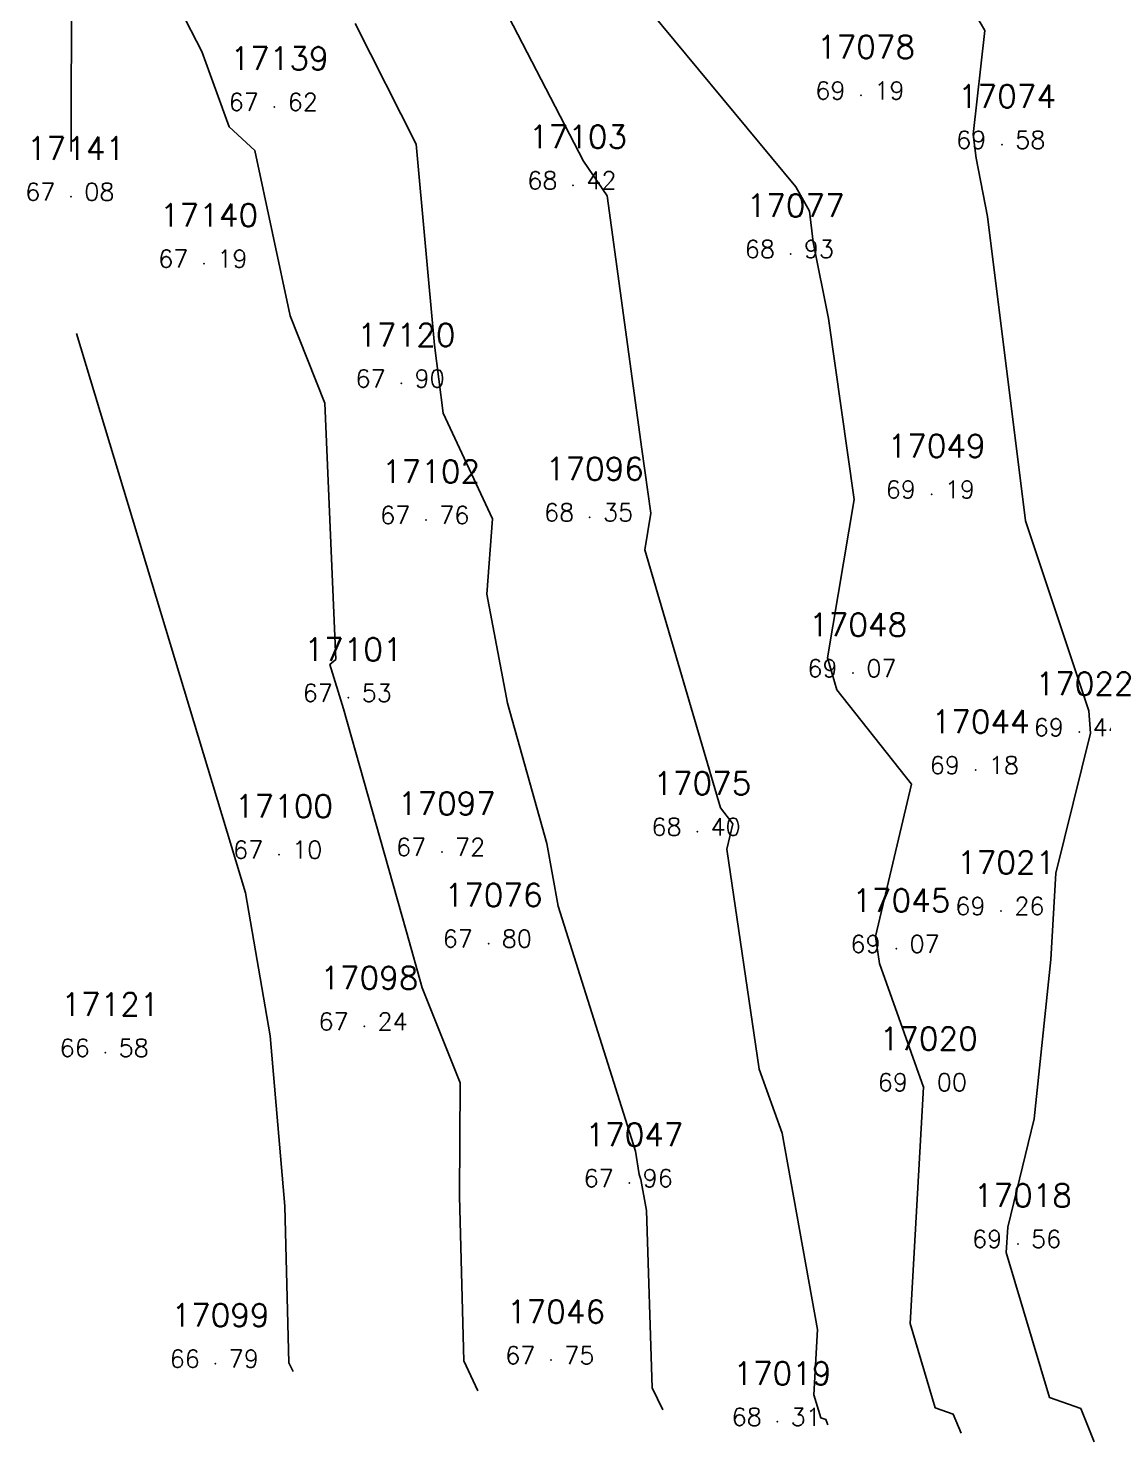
# Model space of a CAD drawing. Header units: millimetres. Extents: x 1412565 to 1412813, y 4931476 to 4931699.
# Drawn here: x 1412564.58 to 1412576.8, y 4931476.62 to 4931492.67 of the extents above; entities that cross this region are included whole.
import ezdxf
from ezdxf.enums import TextEntityAlignment as Align

# ---------------------------------------------------------------- set-up
doc = ezdxf.new("R2010")
doc.units = ezdxf.units.MM
for name, color, linetype in [('CIVIL', 50, 'Continuous'), ('CIVIL-DRAW', 80, 'Continuous'), ('CIVIL-NONAME', 130, 'Continuous'), ('CIVIL-TEXT', 240, 'Continuous'), ('CIVIL-Z', 50, 'Continuous'), ('Tcontours1', 7, 'Continuous'), ('Tcontours2', 7, 'Continuous')]:
    doc.layers.add(name, color=color, linetype=linetype)
doc.styles.add('CIVILCADMAIN', font='TXT.SHX')
doc.styles.get("Standard").update_dxf_attribs({"font": 'arial.ttf'})

# ---------------------------------------------------------------- blocks, each defined once
blk = doc.blocks.new('CIVIL-ZZ')
at = {"layer": 'CIVIL-DRAW'}
blk.add_point((0, 0), dxfattribs=at)
at = {"layer": 'CIVIL-NONAME'}
blk.add_attdef('NAME', text='', height=1.8, dxfattribs=at).set_placement((0, 2.1), align=Align.CENTER)
at = {"layer": 'CIVIL-TEXT', "flags": 8}
blk.add_attdef('TEXT', text='', height=2, dxfattribs=at).set_placement((0.2, -3.3), align=Align.CENTER)
at = {"layer": 'CIVIL-Z'}
blk.add_attdef('Z1', text='', height=1.6, dxfattribs=at).set_placement((-0.75, -0.225), align=Align.RIGHT)
blk.add_attdef('Z2', (0.75, -0.225), '', height=1.6, dxfattribs=at)

msp = doc.modelspace()

# ---------------------------------------------------------------- linework, layer by layer
at = {"layer": 'Tcontours1'}
for points, elevation in [([(1412565.07, 4931491.274), (1412565.071, 4931491.356), (1412565.173, 4931540.796)], 67), ([(1412575.175, 4931476.719), (1412575.087, 4931476.937), (1412574.882, 4931477.01), (1412574.597, 4931477.965), (1412574.75, 4931480.65), (1412574.249, 4931482.052), (1412574.204, 4931482.359), (1412574.611, 4931484.088), (1412573.765, 4931485.162), (1412573.659, 4931485.522), (1412573.962, 4931487.321), (1412573.671, 4931489.375), (1412573.498, 4931490.244), (1412573.455, 4931490.595), (1412573.301, 4931490.871), (1412571.64, 4931492.87)], 69), ([(1412571.789, 4931476.985), (1412571.667, 4931477.237), (1412571.602, 4931479.25), (1412571.538, 4931479.602), (1412571.519, 4931479.656), (1412571.48, 4931479.923), (1412570.6, 4931482.703), (1412570.474, 4931483.415), (1412570.027, 4931485.009), (1412569.79, 4931486.245), (1412569.857, 4931487.102), (1412569.296, 4931488.302), (1412569.195, 4931489.073), (1412568.99, 4931491.357), (1412568.296, 4931492.727)], 68), ([(1412565.132, 4931489.205), (1412567.051, 4931482.857), (1412567.331, 4931481.231), (1412567.499, 4931479.297), (1412567.543, 4931477.519), (1412567.591, 4931477.419)], 67)]:
    msp.add_lwpolyline(points, dxfattribs=dict(at, elevation=elevation))
at = {"layer": 'Tcontours2'}
for points, elevation in [([(1412569.69, 4931477.202), (1412569.528, 4931477.54), (1412569.481, 4931479.408), (1412569.487, 4931480.697), (1412569.055, 4931481.776), (1412568.877, 4931482.413), (1412568.624, 4931483.309), (1412568.165, 4931484.946), (1412568.01, 4931485.449), (1412568.075, 4931485.505), (1412567.951, 4931488.417), (1412567.558, 4931489.406), (1412567.157, 4931491.283), (1412566.867, 4931491.553), (1412566.555, 4931492.407), (1412565.816, 4931493.841), (1412565.582, 4931494.152), (1412565.408, 4931494.811), (1412565.303, 4931494.688), (1412565.225, 4931493.965), (1412565.083, 4931495.262), (1412565.173, 4931538.467)], 67.5), ([(1412573.664, 4931476.814), (1412573.64, 4931476.874), (1412573.583, 4931476.894), (1412573.505, 4931477.157), (1412573.547, 4931477.896), (1412573.144, 4931480.126), (1412572.884, 4931480.854), (1412572.517, 4931483.351), (1412572.585, 4931483.64), (1412572.444, 4931483.819), (1412571.583, 4931486.751), (1412571.653, 4931487.166), (1412571.55, 4931487.893), (1412571.157, 4931490.768), (1412570.89, 4931491.163), (1412569.717, 4931493.432)], 68.5), ([(1412576.686, 4931476.623), (1412576.534, 4931477), (1412576.18, 4931477.125), (1412575.689, 4931478.773), (1412575.705, 4931479.061), (1412576.005, 4931480.289), (1412576.193, 4931482.099), (1412576.252, 4931483.079), (1412576.646, 4931484.667), (1412576.627, 4931484.922), (1412575.908, 4931487.078), (1412575.476, 4931490.536), (1412575.345, 4931491.197), (1412575.312, 4931491.465), (1412575.444, 4931492.647), (1412575.244, 4931492.99)], 69.5)]:
    msp.add_lwpolyline(points, dxfattribs=dict(at, elevation=elevation))

# ---------------------------------------------------------------- block references
at = {"layer": 'CIVIL'}
ref = msp.add_blockref('CIVIL-ZZ', (1412574.04, 4931491.91, 69.19), dxfattribs=dict(at, xscale=0.2, yscale=0.2))
ref.add_attrib('Z2', '19', (1412574.19, 4931491.865), dxfattribs={"layer": 'CIVIL-Z', "height": 0.2, "style": 'CIVILCADMAIN'})
ref.add_attrib('Z1', '69', (1412573.52, 4931491.865), dxfattribs={"layer": 'CIVIL-Z', "height": 0.2, "style": 'CIVILCADMAIN'})
ref.add_attrib('NAME', '17078', (1412573.54, 4931492.33), dxfattribs={"layer": 'CIVIL-NONAME', "height": 0.26, "style": 'CIVILCADMAIN'})
ref = msp.add_blockref('CIVIL-ZZ', (1412567.38, 4931491.78, 67.62), dxfattribs=dict(at, xscale=0.2, yscale=0.2))
ref.add_attrib('Z2', '62', (1412567.53, 4931491.735), dxfattribs={"layer": 'CIVIL-Z', "height": 0.2, "style": 'CIVILCADMAIN'})
ref.add_attrib('Z1', '67', (1412566.86, 4931491.735), dxfattribs={"layer": 'CIVIL-Z', "height": 0.2, "style": 'CIVILCADMAIN'})
ref.add_attrib('NAME', '17139', (1412566.88, 4931492.2), dxfattribs={"layer": 'CIVIL-NONAME', "height": 0.26, "style": 'CIVILCADMAIN'})
ref = msp.add_blockref('CIVIL-ZZ', (1412575.64, 4931491.35, 69.58), dxfattribs=dict(at, xscale=0.2, yscale=0.2))
ref.add_attrib('Z2', '58', (1412575.79, 4931491.305), dxfattribs={"layer": 'CIVIL-Z', "height": 0.2, "style": 'CIVILCADMAIN'})
ref.add_attrib('Z1', '69', (1412575.12, 4931491.305), dxfattribs={"layer": 'CIVIL-Z', "height": 0.2, "style": 'CIVILCADMAIN'})
ref.add_attrib('NAME', '17074', (1412575.14, 4931491.77), dxfattribs={"layer": 'CIVIL-NONAME', "height": 0.26, "style": 'CIVILCADMAIN'})
ref = msp.add_blockref('CIVIL-ZZ', (1412565.07, 4931490.76, 67.08), dxfattribs=dict(at, xscale=0.2, yscale=0.2))
ref.add_attrib('Z2', '08', (1412565.22, 4931490.715), dxfattribs={"layer": 'CIVIL-Z', "height": 0.2, "style": 'CIVILCADMAIN'})
ref.add_attrib('Z1', '67', (1412564.55, 4931490.715), dxfattribs={"layer": 'CIVIL-Z', "height": 0.2, "style": 'CIVILCADMAIN'})
ref.add_attrib('NAME', '17141', (1412564.57, 4931491.18), dxfattribs={"layer": 'CIVIL-NONAME', "height": 0.26, "style": 'CIVILCADMAIN'})
ref = msp.add_blockref('CIVIL-ZZ', (1412570.77, 4931490.89, 68.42), dxfattribs=dict(at, xscale=0.2, yscale=0.2))
ref.add_attrib('Z2', '42', (1412570.92, 4931490.845), dxfattribs={"layer": 'CIVIL-Z', "height": 0.2, "style": 'CIVILCADMAIN'})
ref.add_attrib('Z1', '68', (1412570.25, 4931490.845), dxfattribs={"layer": 'CIVIL-Z', "height": 0.2, "style": 'CIVILCADMAIN'})
ref.add_attrib('NAME', '17103', (1412570.27, 4931491.31), dxfattribs={"layer": 'CIVIL-NONAME', "height": 0.26, "style": 'CIVILCADMAIN'})
ref = msp.add_blockref('CIVIL-ZZ', (1412573.24, 4931490.11, 68.93), dxfattribs=dict(at, xscale=0.2, yscale=0.2))
ref.add_attrib('Z2', '93', (1412573.39, 4931490.065), dxfattribs={"layer": 'CIVIL-Z', "height": 0.2, "style": 'CIVILCADMAIN'})
ref.add_attrib('Z1', '68', (1412572.72, 4931490.065), dxfattribs={"layer": 'CIVIL-Z', "height": 0.2, "style": 'CIVILCADMAIN'})
ref.add_attrib('NAME', '17077', (1412572.74, 4931490.53), dxfattribs={"layer": 'CIVIL-NONAME', "height": 0.26, "style": 'CIVILCADMAIN'})
ref = msp.add_blockref('CIVIL-ZZ', (1412566.58, 4931490, 67.19), dxfattribs=dict(at, xscale=0.2, yscale=0.2))
ref.add_attrib('Z2', '19', (1412566.73, 4931489.955), dxfattribs={"layer": 'CIVIL-Z', "height": 0.2, "style": 'CIVILCADMAIN'})
ref.add_attrib('Z1', '67', (1412566.06, 4931489.955), dxfattribs={"layer": 'CIVIL-Z', "height": 0.2, "style": 'CIVILCADMAIN'})
ref.add_attrib('NAME', '17140', (1412566.08, 4931490.42), dxfattribs={"layer": 'CIVIL-NONAME', "height": 0.26, "style": 'CIVILCADMAIN'})
ref = msp.add_blockref('CIVIL-ZZ', (1412568.82, 4931488.64, 67.9), dxfattribs=dict(at, xscale=0.2, yscale=0.2))
ref.add_attrib('Z2', '90', (1412568.97, 4931488.595), dxfattribs={"layer": 'CIVIL-Z', "height": 0.2, "style": 'CIVILCADMAIN'})
ref.add_attrib('Z1', '67', (1412568.3, 4931488.595), dxfattribs={"layer": 'CIVIL-Z', "height": 0.2, "style": 'CIVILCADMAIN'})
ref.add_attrib('NAME', '17120', (1412568.32, 4931489.06), dxfattribs={"layer": 'CIVIL-NONAME', "height": 0.26, "style": 'CIVILCADMAIN'})
ref = msp.add_blockref('CIVIL-ZZ', (1412574.84, 4931487.38, 69.19), dxfattribs=dict(at, xscale=0.2, yscale=0.2))
ref.add_attrib('Z2', '19', (1412574.99, 4931487.335), dxfattribs={"layer": 'CIVIL-Z', "height": 0.2, "style": 'CIVILCADMAIN'})
ref.add_attrib('Z1', '69', (1412574.32, 4931487.335), dxfattribs={"layer": 'CIVIL-Z', "height": 0.2, "style": 'CIVILCADMAIN'})
ref.add_attrib('NAME', '17049', (1412574.34, 4931487.8), dxfattribs={"layer": 'CIVIL-NONAME', "height": 0.26, "style": 'CIVILCADMAIN'})
ref = msp.add_blockref('CIVIL-ZZ', (1412569.1, 4931487.09, 67.76), dxfattribs=dict(at, xscale=0.2, yscale=0.2))
ref.add_attrib('Z2', '76', (1412569.25, 4931487.045), dxfattribs={"layer": 'CIVIL-Z', "height": 0.2, "style": 'CIVILCADMAIN'})
ref.add_attrib('Z1', '67', (1412568.58, 4931487.045), dxfattribs={"layer": 'CIVIL-Z', "height": 0.2, "style": 'CIVILCADMAIN'})
ref.add_attrib('NAME', '17102', (1412568.6, 4931487.51), dxfattribs={"layer": 'CIVIL-NONAME', "height": 0.26, "style": 'CIVILCADMAIN'})
ref = msp.add_blockref('CIVIL-ZZ', (1412570.96, 4931487.12, 68.35), dxfattribs=dict(at, xscale=0.2, yscale=0.2))
ref.add_attrib('Z2', '35', (1412571.11, 4931487.075), dxfattribs={"layer": 'CIVIL-Z', "height": 0.2, "style": 'CIVILCADMAIN'})
ref.add_attrib('Z1', '68', (1412570.44, 4931487.075), dxfattribs={"layer": 'CIVIL-Z', "height": 0.2, "style": 'CIVILCADMAIN'})
ref.add_attrib('NAME', '17096', (1412570.46, 4931487.54), dxfattribs={"layer": 'CIVIL-NONAME', "height": 0.26, "style": 'CIVILCADMAIN'})
ref = msp.add_blockref('CIVIL-ZZ', (1412573.95, 4931485.35, 69.07), dxfattribs=dict(at, xscale=0.2, yscale=0.2))
ref.add_attrib('Z2', '07', (1412574.1, 4931485.305), dxfattribs={"layer": 'CIVIL-Z', "height": 0.2, "style": 'CIVILCADMAIN'})
ref.add_attrib('Z1', '69', (1412573.43, 4931485.305), dxfattribs={"layer": 'CIVIL-Z', "height": 0.2, "style": 'CIVILCADMAIN'})
ref.add_attrib('NAME', '17048', (1412573.45, 4931485.77), dxfattribs={"layer": 'CIVIL-NONAME', "height": 0.26, "style": 'CIVILCADMAIN'})
ref = msp.add_blockref('CIVIL-ZZ', (1412568.22, 4931485.07, 67.53), dxfattribs=dict(at, xscale=0.2, yscale=0.2))
ref.add_attrib('Z2', '53', (1412568.37, 4931485.025), dxfattribs={"layer": 'CIVIL-Z', "height": 0.2, "style": 'CIVILCADMAIN'})
ref.add_attrib('Z1', '67', (1412567.7, 4931485.025), dxfattribs={"layer": 'CIVIL-Z', "height": 0.2, "style": 'CIVILCADMAIN'})
ref.add_attrib('NAME', '17101', (1412567.72, 4931485.49), dxfattribs={"layer": 'CIVIL-NONAME', "height": 0.26, "style": 'CIVILCADMAIN'})
ref = msp.add_blockref('CIVIL-ZZ', (1412576.52, 4931484.68, 69.44), dxfattribs=dict(at, xscale=0.2, yscale=0.2))
ref.add_attrib('Z2', '44', (1412576.67, 4931484.635), dxfattribs={"layer": 'CIVIL-Z', "height": 0.2, "style": 'CIVILCADMAIN'})
ref.add_attrib('Z1', '69', (1412576, 4931484.635), dxfattribs={"layer": 'CIVIL-Z', "height": 0.2, "style": 'CIVILCADMAIN'})
ref.add_attrib('NAME', '17022', (1412576.02, 4931485.1), dxfattribs={"layer": 'CIVIL-NONAME', "height": 0.26, "style": 'CIVILCADMAIN'})
ref = msp.add_blockref('CIVIL-ZZ', (1412575.34, 4931484.25, 69.18), dxfattribs=dict(at, xscale=0.2, yscale=0.2))
ref.add_attrib('Z2', '18', (1412575.49, 4931484.205), dxfattribs={"layer": 'CIVIL-Z', "height": 0.2, "style": 'CIVILCADMAIN'})
ref.add_attrib('Z1', '69', (1412574.82, 4931484.205), dxfattribs={"layer": 'CIVIL-Z', "height": 0.2, "style": 'CIVILCADMAIN'})
ref.add_attrib('NAME', '17044', (1412574.84, 4931484.67), dxfattribs={"layer": 'CIVIL-NONAME', "height": 0.26, "style": 'CIVILCADMAIN'})
ref = msp.add_blockref('CIVIL-ZZ', (1412572.18, 4931483.55, 68.4), dxfattribs=dict(at, xscale=0.2, yscale=0.2))
ref.add_attrib('Z2', '40', (1412572.33, 4931483.505), dxfattribs={"layer": 'CIVIL-Z', "height": 0.2, "style": 'CIVILCADMAIN'})
ref.add_attrib('Z1', '68', (1412571.66, 4931483.505), dxfattribs={"layer": 'CIVIL-Z', "height": 0.2, "style": 'CIVILCADMAIN'})
ref.add_attrib('NAME', '17075', (1412571.68, 4931483.97), dxfattribs={"layer": 'CIVIL-NONAME', "height": 0.26, "style": 'CIVILCADMAIN'})
ref = msp.add_blockref('CIVIL-ZZ', (1412567.43, 4931483.29, 67.1), dxfattribs=dict(at, xscale=0.2, yscale=0.2))
ref.add_attrib('Z2', '10', (1412567.58, 4931483.245), dxfattribs={"layer": 'CIVIL-Z', "height": 0.2, "style": 'CIVILCADMAIN'})
ref.add_attrib('Z1', '67', (1412566.91, 4931483.245), dxfattribs={"layer": 'CIVIL-Z', "height": 0.2, "style": 'CIVILCADMAIN'})
ref.add_attrib('NAME', '17100', (1412566.93, 4931483.71), dxfattribs={"layer": 'CIVIL-NONAME', "height": 0.26, "style": 'CIVILCADMAIN'})
ref = msp.add_blockref('CIVIL-ZZ', (1412569.28, 4931483.32, 67.72), dxfattribs=dict(at, xscale=0.2, yscale=0.2))
ref.add_attrib('Z2', '72', (1412569.43, 4931483.275), dxfattribs={"layer": 'CIVIL-Z', "height": 0.2, "style": 'CIVILCADMAIN'})
ref.add_attrib('Z1', '67', (1412568.76, 4931483.275), dxfattribs={"layer": 'CIVIL-Z', "height": 0.2, "style": 'CIVILCADMAIN'})
ref.add_attrib('NAME', '17097', (1412568.78, 4931483.74), dxfattribs={"layer": 'CIVIL-NONAME', "height": 0.26, "style": 'CIVILCADMAIN'})
ref = msp.add_blockref('CIVIL-ZZ', (1412575.63, 4931482.65, 69.26), dxfattribs=dict(at, xscale=0.2, yscale=0.2))
ref.add_attrib('Z2', '26', (1412575.78, 4931482.605), dxfattribs={"layer": 'CIVIL-Z', "height": 0.2, "style": 'CIVILCADMAIN'})
ref.add_attrib('Z1', '69', (1412575.11, 4931482.605), dxfattribs={"layer": 'CIVIL-Z', "height": 0.2, "style": 'CIVILCADMAIN'})
ref.add_attrib('NAME', '17021', (1412575.13, 4931483.07), dxfattribs={"layer": 'CIVIL-NONAME', "height": 0.26, "style": 'CIVILCADMAIN'})
ref = msp.add_blockref('CIVIL-ZZ', (1412569.81, 4931482.28, 67.8), dxfattribs=dict(at, xscale=0.2, yscale=0.2))
ref.add_attrib('Z2', '80', (1412569.96, 4931482.235), dxfattribs={"layer": 'CIVIL-Z', "height": 0.2, "style": 'CIVILCADMAIN'})
ref.add_attrib('Z1', '67', (1412569.29, 4931482.235), dxfattribs={"layer": 'CIVIL-Z', "height": 0.2, "style": 'CIVILCADMAIN'})
ref.add_attrib('NAME', '17076', (1412569.31, 4931482.7), dxfattribs={"layer": 'CIVIL-NONAME', "height": 0.26, "style": 'CIVILCADMAIN'})
ref = msp.add_blockref('CIVIL-ZZ', (1412574.44, 4931482.22, 69.07), dxfattribs=dict(at, xscale=0.2, yscale=0.2))
ref.add_attrib('Z2', '07', (1412574.59, 4931482.175), dxfattribs={"layer": 'CIVIL-Z', "height": 0.2, "style": 'CIVILCADMAIN'})
ref.add_attrib('Z1', '69', (1412573.92, 4931482.175), dxfattribs={"layer": 'CIVIL-Z', "height": 0.2, "style": 'CIVILCADMAIN'})
ref.add_attrib('NAME', '17045', (1412573.94, 4931482.64), dxfattribs={"layer": 'CIVIL-NONAME', "height": 0.26, "style": 'CIVILCADMAIN'})
ref = msp.add_blockref('CIVIL-ZZ', (1412568.4, 4931481.34, 67.24), dxfattribs=dict(at, xscale=0.2, yscale=0.2))
ref.add_attrib('Z2', '24', (1412568.55, 4931481.295), dxfattribs={"layer": 'CIVIL-Z', "height": 0.2, "style": 'CIVILCADMAIN'})
ref.add_attrib('Z1', '67', (1412567.88, 4931481.295), dxfattribs={"layer": 'CIVIL-Z', "height": 0.2, "style": 'CIVILCADMAIN'})
ref.add_attrib('NAME', '17098', (1412567.9, 4931481.76), dxfattribs={"layer": 'CIVIL-NONAME', "height": 0.26, "style": 'CIVILCADMAIN'})
ref = msp.add_blockref('CIVIL-ZZ', (1412565.46, 4931481.04, 66.58), dxfattribs=dict(at, xscale=0.2, yscale=0.2))
ref.add_attrib('Z2', '58', (1412565.61, 4931480.995), dxfattribs={"layer": 'CIVIL-Z', "height": 0.2, "style": 'CIVILCADMAIN'})
ref.add_attrib('Z1', '66', (1412564.94, 4931480.995), dxfattribs={"layer": 'CIVIL-Z', "height": 0.2, "style": 'CIVILCADMAIN'})
ref.add_attrib('NAME', '17121', (1412564.96, 4931481.46), dxfattribs={"layer": 'CIVIL-NONAME', "height": 0.26, "style": 'CIVILCADMAIN'})
ref = msp.add_blockref('CIVIL-ZZ', (1412574.75, 4931480.65, 69), dxfattribs=dict(at, xscale=0.2, yscale=0.2))
ref.add_attrib('Z2', '00', (1412574.9, 4931480.605), dxfattribs={"layer": 'CIVIL-Z', "height": 0.2, "style": 'CIVILCADMAIN'})
ref.add_attrib('Z1', '69', (1412574.23, 4931480.605), dxfattribs={"layer": 'CIVIL-Z', "height": 0.2, "style": 'CIVILCADMAIN'})
ref.add_attrib('NAME', '17020', (1412574.25, 4931481.07), dxfattribs={"layer": 'CIVIL-NONAME', "height": 0.26, "style": 'CIVILCADMAIN'})
ref = msp.add_blockref('CIVIL-ZZ', (1412571.41, 4931479.56, 67.96), dxfattribs=dict(at, xscale=0.2, yscale=0.2))
ref.add_attrib('Z2', '96', (1412571.56, 4931479.515), dxfattribs={"layer": 'CIVIL-Z', "height": 0.2, "style": 'CIVILCADMAIN'})
ref.add_attrib('Z1', '67', (1412570.89, 4931479.515), dxfattribs={"layer": 'CIVIL-Z', "height": 0.2, "style": 'CIVILCADMAIN'})
ref.add_attrib('NAME', '17047', (1412570.91, 4931479.98), dxfattribs={"layer": 'CIVIL-NONAME', "height": 0.26, "style": 'CIVILCADMAIN'})
ref = msp.add_blockref('CIVIL-ZZ', (1412575.82, 4931478.87, 69.56), dxfattribs=dict(at, xscale=0.2, yscale=0.2))
ref.add_attrib('Z2', '56', (1412575.97, 4931478.825), dxfattribs={"layer": 'CIVIL-Z', "height": 0.2, "style": 'CIVILCADMAIN'})
ref.add_attrib('Z1', '69', (1412575.3, 4931478.825), dxfattribs={"layer": 'CIVIL-Z', "height": 0.2, "style": 'CIVILCADMAIN'})
ref.add_attrib('NAME', '17018', (1412575.32, 4931479.29), dxfattribs={"layer": 'CIVIL-NONAME', "height": 0.26, "style": 'CIVILCADMAIN'})
ref = msp.add_blockref('CIVIL-ZZ', (1412566.71, 4931477.51, 66.79), dxfattribs=dict(at, xscale=0.2, yscale=0.2))
ref.add_attrib('Z2', '79', (1412566.86, 4931477.465), dxfattribs={"layer": 'CIVIL-Z', "height": 0.2, "style": 'CIVILCADMAIN'})
ref.add_attrib('Z1', '66', (1412566.19, 4931477.465), dxfattribs={"layer": 'CIVIL-Z', "height": 0.2, "style": 'CIVILCADMAIN'})
ref.add_attrib('NAME', '17099', (1412566.21, 4931477.93), dxfattribs={"layer": 'CIVIL-NONAME', "height": 0.26, "style": 'CIVILCADMAIN'})
ref = msp.add_blockref('CIVIL-ZZ', (1412570.52, 4931477.55, 67.75), dxfattribs=dict(at, xscale=0.2, yscale=0.2))
ref.add_attrib('Z2', '75', (1412570.67, 4931477.505), dxfattribs={"layer": 'CIVIL-Z', "height": 0.2, "style": 'CIVILCADMAIN'})
ref.add_attrib('Z1', '67', (1412570, 4931477.505), dxfattribs={"layer": 'CIVIL-Z', "height": 0.2, "style": 'CIVILCADMAIN'})
ref.add_attrib('NAME', '17046', (1412570.02, 4931477.97), dxfattribs={"layer": 'CIVIL-NONAME', "height": 0.26, "style": 'CIVILCADMAIN'})
ref = msp.add_blockref('CIVIL-ZZ', (1412573.09, 4931476.85, 68.31), dxfattribs=dict(at, xscale=0.2, yscale=0.2))
ref.add_attrib('Z2', '31', (1412573.24, 4931476.805), dxfattribs={"layer": 'CIVIL-Z', "height": 0.2, "style": 'CIVILCADMAIN'})
ref.add_attrib('Z1', '68', (1412572.57, 4931476.805), dxfattribs={"layer": 'CIVIL-Z', "height": 0.2, "style": 'CIVILCADMAIN'})
ref.add_attrib('NAME', '17019', (1412572.59, 4931477.27), dxfattribs={"layer": 'CIVIL-NONAME', "height": 0.26, "style": 'CIVILCADMAIN'})

doc.saveas('drawing.dxf')
